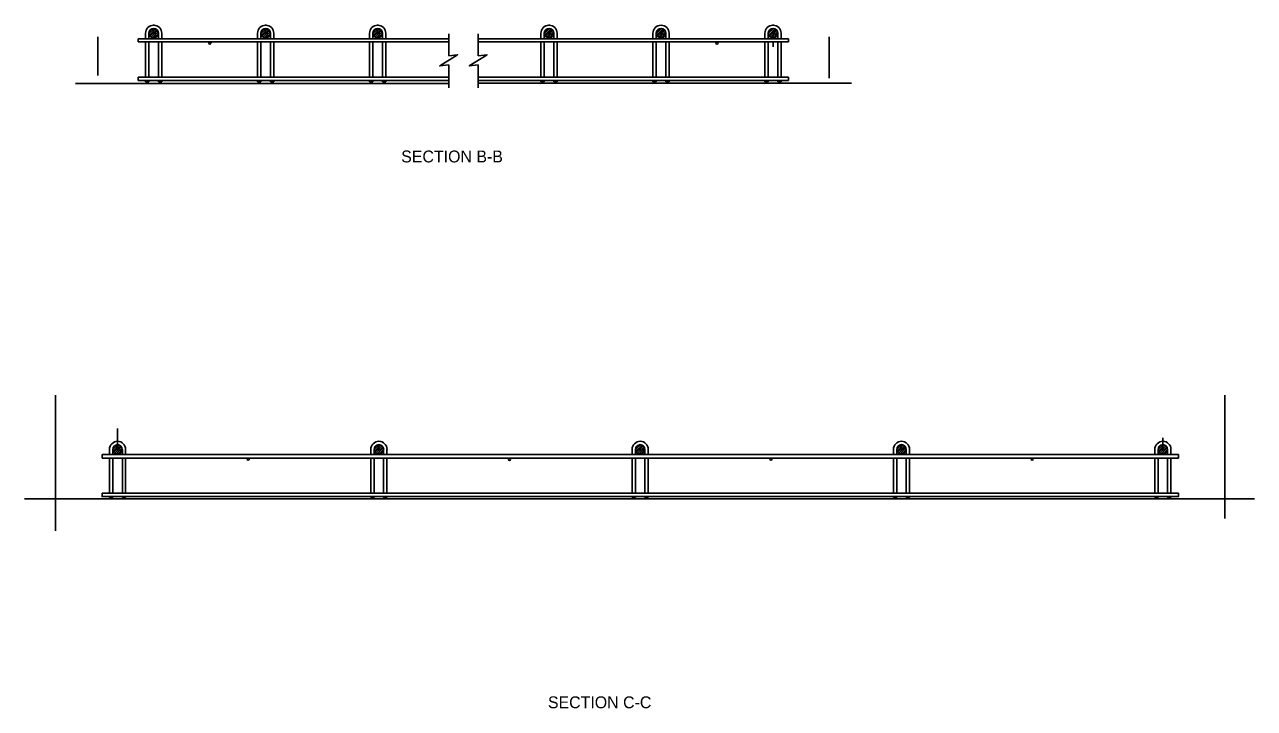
# Model space of a CAD drawing. Extents: x -1102.3 to -1073.6, y 467.2 to 482.5.
# Drawn here: x -1102.28 to -1091.3, y 467.25 to 473.35 of the extents above; entities that cross this region are included whole.
import ezdxf

# ---------------------------------------------------------------- set-up
doc = ezdxf.new("R2010")
doc.units = 0
for name, color, linetype in [('rd_NO-PLOT', 7, 'Continuous'), ('str_Center-Line-A', 7, 'Continuous'), ('str_Grades-Finish-Grade-A', 7, 'Continuous'), ('str_Layout-A', 7, 'Continuous'), ('str_Reinforcement-A', 7, 'Continuous'), ('str_Reinforcement-B', 7, 'Continuous')]:
    doc.layers.add(name, color=color, linetype=linetype)

msp = doc.modelspace()

# ---------------------------------------------------------------- linework, layer by layer
at = {"layer": 'str_Center-Line-A'}
for p, q in [((-1101.142, 473.275), (-1101.107, 473.275)), ((-1101.125, 473.347), (-1101.125, 473.353)), ((-1101.125, 473.258), (-1101.125, 473.292)), ((-1100.142, 473.275), (-1100.107, 473.275)), ((-1100.125, 473.347), (-1100.125, 473.353)), ((-1100.125, 473.258), (-1100.125, 473.292)), ((-1099.142, 473.275), (-1099.107, 473.275)), ((-1099.125, 473.347), (-1099.125, 473.353)), ((-1099.125, 473.258), (-1099.125, 473.292)), ((-1097.613, 473.275), (-1097.578, 473.275)), ((-1097.595, 473.347), (-1097.595, 473.353)), ((-1097.595, 473.258), (-1097.595, 473.292)), ((-1096.613, 473.275), (-1096.578, 473.275)), ((-1096.595, 473.258), (-1096.595, 473.292)), ((-1095.613, 473.275), (-1095.578, 473.275)), ((-1095.595, 473.347), (-1095.595, 473.353)), ((-1095.595, 473.258), (-1095.595, 473.292)), ((-1101.125, 473.245), (-1101.125, 473.227)), ((-1100.125, 473.245), (-1100.125, 473.227)), ((-1099.125, 473.245), (-1099.125, 473.227)), ((-1097.595, 473.245), (-1097.595, 473.227)), ((-1096.595, 473.245), (-1096.595, 473.227)), ((-1095.595, 473.245), (-1095.595, 473.227)), ((-1095.595, 473.198), (-1095.595, 473.153)), ((-1101.448, 469.563), (-1101.448, 469.746)), ((-1101.465, 469.559), (-1101.43, 469.559)), ((-1101.448, 469.542), (-1101.448, 469.576)), ((-1099.132, 469.559), (-1099.097, 469.559)), ((-1099.114, 469.542), (-1099.114, 469.576)), ((-1096.798, 469.559), (-1096.764, 469.559)), ((-1096.781, 469.542), (-1096.781, 469.576)), ((-1094.465, 469.559), (-1094.43, 469.559)), ((-1094.448, 469.542), (-1094.448, 469.576)), ((-1092.132, 469.559), (-1092.097, 469.559)), ((-1092.114, 469.631), (-1092.114, 469.637)), ((-1092.114, 469.542), (-1092.114, 469.576)), ((-1101.448, 469.529), (-1101.448, 469.512)), ((-1099.114, 469.529), (-1099.114, 469.512)), ((-1096.781, 469.529), (-1096.781, 469.512)), ((-1094.448, 469.529), (-1094.448, 469.512)), ((-1092.114, 469.529), (-1092.114, 469.512))]:
    msp.add_line(p, q, dxfattribs=at)
at = {"layer": 'str_Grades-Finish-Grade-A'}
for p, q in [((-1101.823, 472.826), (-1101.625, 472.826)), ((-1101.625, 472.826), (-1098.491, 472.826)), ((-1098.228, 472.831), (-1095.095, 472.831)), ((-1095.095, 472.831), (-1094.895, 472.831)), ((-1102.278, 469.117), (-1091.297, 469.117))]:
    msp.add_line(p, q, dxfattribs=at)
at = {"layer": 'str_Layout-A'}
for p, q in [((-1101.625, 473.245), (-1101.625, 472.899)), ((-1098.491, 473.074), (-1098.491, 473.269)), ((-1098.228, 473.074), (-1098.228, 473.269)), ((-1095.095, 473.245), (-1095.095, 472.875)), ((-1098.491, 472.787), (-1098.491, 472.994)), ((-1098.228, 472.787), (-1098.228, 472.994)), ((-1102.002, 468.833), (-1102.002, 470.042)), ((-1091.561, 468.941), (-1091.561, 470.042)), ((-1092.114, 469.576), (-1092.114, 469.663))]:
    msp.add_line(p, q, dxfattribs=at)
for points in [[(-1098.491, 473.074), (-1098.411, 473.084), (-1098.571, 472.984), (-1098.491, 472.994)], [(-1098.228, 473.074), (-1098.148, 473.084), (-1098.308, 472.984), (-1098.228, 472.994)]]:
    msp.add_lwpolyline(points, dxfattribs=at)
at = {"layer": 'str_Reinforcement-A'}
for p, q in [((-1101.197, 473.275), (-1101.197, 473.227)), ((-1101.167, 473.275), (-1101.167, 473.227)), ((-1101.082, 473.275), (-1101.082, 473.227)), ((-1101.052, 473.275), (-1101.052, 473.227)), ((-1100.197, 473.275), (-1100.197, 473.227)), ((-1100.167, 473.275), (-1100.167, 473.227)), ((-1100.082, 473.275), (-1100.082, 473.227)), ((-1100.052, 473.275), (-1100.052, 473.227)), ((-1099.197, 473.275), (-1099.197, 473.227)), ((-1099.167, 473.275), (-1099.167, 473.227)), ((-1099.082, 473.275), (-1099.082, 473.227)), ((-1099.052, 473.275), (-1099.052, 473.227)), ((-1097.668, 473.275), (-1097.668, 473.227)), ((-1097.638, 473.275), (-1097.638, 473.227)), ((-1097.553, 473.275), (-1097.553, 473.227)), ((-1097.523, 473.275), (-1097.523, 473.227)), ((-1096.668, 473.275), (-1096.668, 473.227)), ((-1096.638, 473.275), (-1096.638, 473.227)), ((-1096.553, 473.275), (-1096.553, 473.227)), ((-1096.523, 473.275), (-1096.523, 473.227)), ((-1095.668, 473.275), (-1095.668, 473.227)), ((-1095.638, 473.275), (-1095.638, 473.227)), ((-1095.553, 473.275), (-1095.553, 473.227)), ((-1095.523, 473.275), (-1095.523, 473.227)), ((-1101.263, 473.227), (-1101.263, 473.198)), ((-1098.491, 473.227), (-1101.263, 473.227)), ((-1098.491, 473.198), (-1101.263, 473.198)), ((-1101.197, 473.198), (-1101.197, 472.882)), ((-1101.167, 473.198), (-1101.167, 472.882)), ((-1101.082, 473.198), (-1101.082, 472.882)), ((-1101.052, 473.198), (-1101.052, 472.882)), ((-1100.62, 473.198), (-1100.626, 473.198)), ((-1100.197, 473.198), (-1100.197, 472.882)), ((-1100.167, 473.198), (-1100.167, 472.882)), ((-1100.082, 473.198), (-1100.082, 472.882)), ((-1100.052, 473.198), (-1100.052, 472.882)), ((-1099.197, 473.198), (-1099.197, 472.882)), ((-1099.167, 473.198), (-1099.167, 472.882)), ((-1099.082, 473.198), (-1099.082, 472.882)), ((-1099.052, 473.198), (-1099.052, 472.882)), ((-1098.228, 473.227), (-1095.457, 473.227)), ((-1098.228, 473.198), (-1095.457, 473.198)), ((-1097.668, 473.198), (-1097.668, 472.882)), ((-1097.638, 473.198), (-1097.638, 472.882)), ((-1097.553, 473.198), (-1097.553, 472.882)), ((-1097.523, 473.198), (-1097.523, 472.882)), ((-1096.668, 473.198), (-1096.668, 472.882)), ((-1096.638, 473.198), (-1096.638, 472.882)), ((-1096.553, 473.198), (-1096.553, 472.882)), ((-1096.523, 473.198), (-1096.523, 472.882)), ((-1095.668, 473.198), (-1095.668, 472.882)), ((-1095.638, 473.198), (-1095.638, 472.882)), ((-1095.553, 473.198), (-1095.553, 472.882)), ((-1095.523, 473.198), (-1095.523, 472.882)), ((-1095.457, 473.227), (-1095.457, 473.198)), ((-1101.263, 472.882), (-1101.263, 472.853)), ((-1098.491, 472.882), (-1101.263, 472.882)), ((-1098.491, 472.853), (-1101.263, 472.853)), ((-1101.197, 472.853), (-1101.197, 472.841)), ((-1101.167, 472.841), (-1101.197, 472.841)), ((-1101.167, 472.853), (-1101.167, 472.841)), ((-1101.082, 472.853), (-1101.082, 472.841)), ((-1101.082, 472.841), (-1101.052, 472.841)), ((-1101.052, 472.853), (-1101.052, 472.841)), ((-1100.197, 472.853), (-1100.197, 472.841)), ((-1100.167, 472.841), (-1100.197, 472.841)), ((-1100.167, 472.853), (-1100.167, 472.841)), ((-1100.082, 472.853), (-1100.082, 472.841)), ((-1100.082, 472.841), (-1100.052, 472.841)), ((-1100.052, 472.853), (-1100.052, 472.841)), ((-1099.197, 472.853), (-1099.197, 472.841)), ((-1099.167, 472.841), (-1099.197, 472.841)), ((-1099.167, 472.853), (-1099.167, 472.841)), ((-1099.082, 472.853), (-1099.082, 472.841)), ((-1099.082, 472.841), (-1099.052, 472.841)), ((-1099.052, 472.853), (-1099.052, 472.841)), ((-1098.228, 472.882), (-1095.457, 472.882)), ((-1098.228, 472.853), (-1095.457, 472.853)), ((-1097.668, 472.853), (-1097.668, 472.841)), ((-1097.638, 472.841), (-1097.668, 472.841)), ((-1097.638, 472.853), (-1097.638, 472.841)), ((-1097.553, 472.853), (-1097.553, 472.841)), ((-1097.553, 472.841), (-1097.523, 472.841)), ((-1097.523, 472.853), (-1097.523, 472.841)), ((-1096.668, 472.853), (-1096.668, 472.841)), ((-1096.638, 472.841), (-1096.668, 472.841)), ((-1096.638, 472.853), (-1096.638, 472.841)), ((-1096.553, 472.853), (-1096.553, 472.841)), ((-1096.553, 472.841), (-1096.523, 472.841)), ((-1096.523, 472.853), (-1096.523, 472.841)), ((-1095.668, 472.853), (-1095.668, 472.841)), ((-1095.638, 472.841), (-1095.668, 472.841)), ((-1095.638, 472.853), (-1095.638, 472.841)), ((-1095.553, 472.853), (-1095.553, 472.841)), ((-1095.553, 472.841), (-1095.523, 472.841)), ((-1095.523, 472.853), (-1095.523, 472.841)), ((-1095.457, 472.882), (-1095.457, 472.853)), ((-1101.52, 469.559), (-1101.52, 469.512)), ((-1101.49, 469.559), (-1101.49, 469.512)), ((-1101.405, 469.559), (-1101.405, 469.512)), ((-1101.376, 469.559), (-1101.376, 469.512)), ((-1099.187, 469.559), (-1099.187, 469.512)), ((-1099.157, 469.559), (-1099.157, 469.512)), ((-1099.072, 469.559), (-1099.072, 469.512)), ((-1099.042, 469.559), (-1099.042, 469.512)), ((-1096.853, 469.559), (-1096.853, 469.512)), ((-1096.824, 469.559), (-1096.824, 469.512)), ((-1096.739, 469.559), (-1096.739, 469.512)), ((-1096.709, 469.559), (-1096.709, 469.512)), ((-1094.52, 469.559), (-1094.52, 469.512)), ((-1094.49, 469.559), (-1094.49, 469.512)), ((-1094.405, 469.559), (-1094.405, 469.512)), ((-1094.376, 469.559), (-1094.376, 469.512)), ((-1092.187, 469.559), (-1092.187, 469.512)), ((-1092.157, 469.559), (-1092.157, 469.512)), ((-1092.072, 469.559), (-1092.072, 469.512)), ((-1092.042, 469.559), (-1092.042, 469.512)), ((-1101.586, 469.512), (-1101.586, 469.482)), ((-1091.976, 469.512), (-1101.586, 469.512)), ((-1091.976, 469.482), (-1101.586, 469.482)), ((-1101.52, 469.482), (-1101.52, 469.167)), ((-1101.49, 469.482), (-1101.49, 469.167)), ((-1101.405, 469.482), (-1101.405, 469.167)), ((-1101.376, 469.482), (-1101.376, 469.167)), ((-1099.187, 469.482), (-1099.187, 469.167)), ((-1099.157, 469.482), (-1099.157, 469.167)), ((-1099.072, 469.482), (-1099.072, 469.167)), ((-1099.042, 469.482), (-1099.042, 469.167)), ((-1096.853, 469.482), (-1096.853, 469.167)), ((-1096.824, 469.482), (-1096.824, 469.167)), ((-1096.739, 469.482), (-1096.739, 469.167)), ((-1096.709, 469.482), (-1096.709, 469.167)), ((-1094.52, 469.482), (-1094.52, 469.167)), ((-1094.49, 469.482), (-1094.49, 469.167)), ((-1094.405, 469.482), (-1094.405, 469.167)), ((-1094.376, 469.482), (-1094.376, 469.167)), ((-1092.187, 469.482), (-1092.187, 469.167)), ((-1092.157, 469.482), (-1092.157, 469.167)), ((-1092.072, 469.482), (-1092.072, 469.167)), ((-1092.042, 469.482), (-1092.042, 469.167)), ((-1091.976, 469.512), (-1091.976, 469.482)), ((-1101.52, 469.137), (-1101.52, 469.129)), ((-1101.49, 469.129), (-1101.52, 469.129)), ((-1101.49, 469.137), (-1101.49, 469.129)), ((-1101.405, 469.137), (-1101.405, 469.129)), ((-1101.405, 469.129), (-1101.376, 469.129)), ((-1101.376, 469.137), (-1101.376, 469.129)), ((-1099.187, 469.137), (-1099.187, 469.129)), ((-1099.157, 469.129), (-1099.187, 469.129)), ((-1099.157, 469.137), (-1099.157, 469.129)), ((-1099.072, 469.137), (-1099.072, 469.129)), ((-1099.072, 469.129), (-1099.042, 469.129)), ((-1099.042, 469.137), (-1099.042, 469.129)), ((-1096.853, 469.137), (-1096.853, 469.129)), ((-1096.824, 469.129), (-1096.853, 469.129)), ((-1096.824, 469.137), (-1096.824, 469.129)), ((-1096.739, 469.137), (-1096.739, 469.129)), ((-1096.739, 469.129), (-1096.709, 469.129)), ((-1096.709, 469.137), (-1096.709, 469.129)), ((-1094.52, 469.137), (-1094.52, 469.129)), ((-1094.49, 469.129), (-1094.52, 469.129)), ((-1094.49, 469.137), (-1094.49, 469.129)), ((-1094.405, 469.137), (-1094.405, 469.129)), ((-1094.405, 469.129), (-1094.376, 469.129)), ((-1094.376, 469.137), (-1094.376, 469.129)), ((-1092.187, 469.137), (-1092.187, 469.129)), ((-1092.157, 469.129), (-1092.187, 469.129)), ((-1092.157, 469.137), (-1092.157, 469.129)), ((-1092.072, 469.137), (-1092.072, 469.129)), ((-1092.072, 469.129), (-1092.042, 469.129)), ((-1092.042, 469.137), (-1092.042, 469.129))]:
    msp.add_line(p, q, dxfattribs=at)
msp.add_lwpolyline([(-1101.586, 469.167), (-1091.976, 469.167), (-1091.976, 469.137), (-1101.586, 469.137)], close=True, dxfattribs=at)
for centre in [(-1096.095, 473.188), (-1100.281, 469.472), (-1097.948, 469.471), (-1095.614, 469.472), (-1093.281, 469.472)]:
    msp.add_circle(centre, 0.00987, dxfattribs=at)
for centre, radius, start, end in [((-1101.125, 473.275), 0.0722, 0.0004, 179.9996), ((-1101.125, 473.275), 0.0425, 0.0007, 179.9993), ((-1100.125, 473.275), 0.0722, 0.0004, 179.9996), ((-1100.125, 473.275), 0.0425, 0.0007, 179.9993), ((-1099.125, 473.275), 0.0722, 0.0004, 179.9996), ((-1099.125, 473.275), 0.0425, 0.0007, 179.9993), ((-1097.595, 473.275), 0.0722, 0.0004, 179.9996), ((-1097.595, 473.275), 0.0425, 0.0007, 179.9993), ((-1096.595, 473.275), 0.0722, 0.0004, 179.9996), ((-1096.595, 473.275), 0.0425, 0.0007, 179.9993), ((-1095.595, 473.275), 0.0722, 0.0004, 179.9996), ((-1095.595, 473.275), 0.0425, 0.0007, 179.9993), ((-1100.623, 473.188), 0.00987, 106.3362, 73.6638), ((-1101.448, 469.559), 0.0722, 0.0004, 179.9996), ((-1101.448, 469.559), 0.0425, 0.0007, 179.9993), ((-1099.114, 469.559), 0.0722, 0.0004, 179.9996), ((-1099.114, 469.559), 0.0425, 0.0007, 179.9993), ((-1096.781, 469.559), 0.0722, 0.0004, 179.9996), ((-1096.781, 469.559), 0.0425, 0.0007, 179.9993), ((-1094.448, 469.559), 0.0722, 0.0004, 179.9996), ((-1094.448, 469.559), 0.0425, 0.0007, 179.9993), ((-1092.114, 469.559), 0.0722, 0.0004, 179.9996), ((-1092.114, 469.559), 0.0425, 0.0007, 179.9993)]:
    msp.add_arc(centre, radius, start, end, dxfattribs=at)
at = {"layer": 'str_Reinforcement-B'}
for p, q in [((-1101.166, 473.272), (-1101.122, 473.316)), ((-1101.163, 473.259), (-1101.109, 473.313)), ((-1101.162, 473.293), (-1101.143, 473.312)), ((-1101.157, 473.249), (-1101.098, 473.307)), ((-1101.148, 473.241), (-1101.09, 473.299)), ((-1101.137, 473.235), (-1101.085, 473.287)), ((-1101.123, 473.233), (-1101.083, 473.273)), ((-1100.166, 473.272), (-1100.122, 473.316)), ((-1100.163, 473.259), (-1100.109, 473.313)), ((-1100.162, 473.293), (-1100.143, 473.312)), ((-1100.157, 473.249), (-1100.098, 473.307)), ((-1100.148, 473.241), (-1100.09, 473.299)), ((-1100.137, 473.235), (-1100.085, 473.287)), ((-1100.123, 473.233), (-1100.083, 473.273)), ((-1099.166, 473.272), (-1099.122, 473.316)), ((-1099.163, 473.259), (-1099.109, 473.313)), ((-1099.162, 473.293), (-1099.143, 473.312)), ((-1099.157, 473.249), (-1099.098, 473.307)), ((-1099.148, 473.241), (-1099.09, 473.299)), ((-1099.137, 473.235), (-1099.085, 473.287)), ((-1099.123, 473.233), (-1099.083, 473.273)), ((-1097.637, 473.272), (-1097.593, 473.316)), ((-1097.634, 473.259), (-1097.579, 473.313)), ((-1097.633, 473.293), (-1097.614, 473.312)), ((-1097.628, 473.249), (-1097.569, 473.307)), ((-1097.619, 473.241), (-1097.561, 473.299)), ((-1097.608, 473.235), (-1097.556, 473.287)), ((-1097.593, 473.233), (-1097.554, 473.273)), ((-1096.637, 473.272), (-1096.593, 473.316)), ((-1096.634, 473.259), (-1096.579, 473.313)), ((-1096.633, 473.293), (-1096.614, 473.312)), ((-1096.628, 473.249), (-1096.569, 473.307)), ((-1096.619, 473.241), (-1096.561, 473.299)), ((-1096.608, 473.235), (-1096.556, 473.287)), ((-1096.593, 473.233), (-1096.554, 473.273)), ((-1095.637, 473.272), (-1095.593, 473.316)), ((-1095.634, 473.259), (-1095.579, 473.313)), ((-1095.633, 473.293), (-1095.614, 473.312)), ((-1095.628, 473.249), (-1095.569, 473.307)), ((-1095.619, 473.241), (-1095.561, 473.299)), ((-1095.608, 473.235), (-1095.556, 473.287)), ((-1095.593, 473.233), (-1095.554, 473.273)), ((-1101.489, 469.557), (-1101.445, 469.601)), ((-1101.486, 469.543), (-1101.432, 469.598)), ((-1101.485, 469.578), (-1101.466, 469.596)), ((-1101.48, 469.533), (-1101.422, 469.591)), ((-1101.472, 469.525), (-1101.414, 469.583)), ((-1101.46, 469.519), (-1101.408, 469.572)), ((-1101.446, 469.517), (-1101.406, 469.557)), ((-1099.156, 469.557), (-1099.112, 469.601)), ((-1099.153, 469.543), (-1099.099, 469.598)), ((-1099.152, 469.578), (-1099.133, 469.596)), ((-1099.147, 469.533), (-1099.088, 469.591)), ((-1099.138, 469.525), (-1099.08, 469.583)), ((-1099.127, 469.519), (-1099.075, 469.572)), ((-1099.112, 469.517), (-1099.073, 469.557)), ((-1096.823, 469.557), (-1096.779, 469.601)), ((-1096.82, 469.543), (-1096.765, 469.598)), ((-1096.818, 469.578), (-1096.8, 469.596)), ((-1096.813, 469.533), (-1096.755, 469.591)), ((-1096.805, 469.525), (-1096.747, 469.583)), ((-1096.794, 469.519), (-1096.741, 469.572)), ((-1096.779, 469.517), (-1096.739, 469.557)), ((-1094.489, 469.557), (-1094.445, 469.601)), ((-1094.486, 469.543), (-1094.432, 469.598)), ((-1094.485, 469.578), (-1094.466, 469.596)), ((-1094.48, 469.533), (-1094.422, 469.591)), ((-1094.472, 469.525), (-1094.414, 469.583)), ((-1094.46, 469.519), (-1094.408, 469.572)), ((-1094.446, 469.517), (-1094.406, 469.557)), ((-1092.156, 469.557), (-1092.112, 469.601)), ((-1092.153, 469.543), (-1092.099, 469.598)), ((-1092.152, 469.578), (-1092.133, 469.596)), ((-1092.147, 469.533), (-1092.088, 469.591)), ((-1092.138, 469.525), (-1092.08, 469.583)), ((-1092.127, 469.519), (-1092.075, 469.572)), ((-1092.112, 469.517), (-1092.073, 469.557))]:
    msp.add_line(p, q, dxfattribs=at)
for centre in [(-1101.125, 473.275), (-1100.125, 473.275), (-1099.125, 473.275), (-1097.595, 473.275), (-1096.595, 473.275), (-1095.595, 473.275), (-1101.448, 469.559), (-1099.114, 469.559), (-1096.781, 469.559), (-1094.448, 469.559), (-1092.114, 469.559)]:
    msp.add_circle(centre, 0.0417, dxfattribs=at)

# ---------------------------------------------------------------- texts
at = {"layer": 'rd_NO-PLOT'}
for s, p in [('SECTION B-B', (-1098.915, 472.122)), ('SECTION C-C', (-1097.605, 467.247))]:
    msp.add_text(s, height=0.10628, dxfattribs=at).set_placement(p)

doc.saveas('drawing.dxf')
